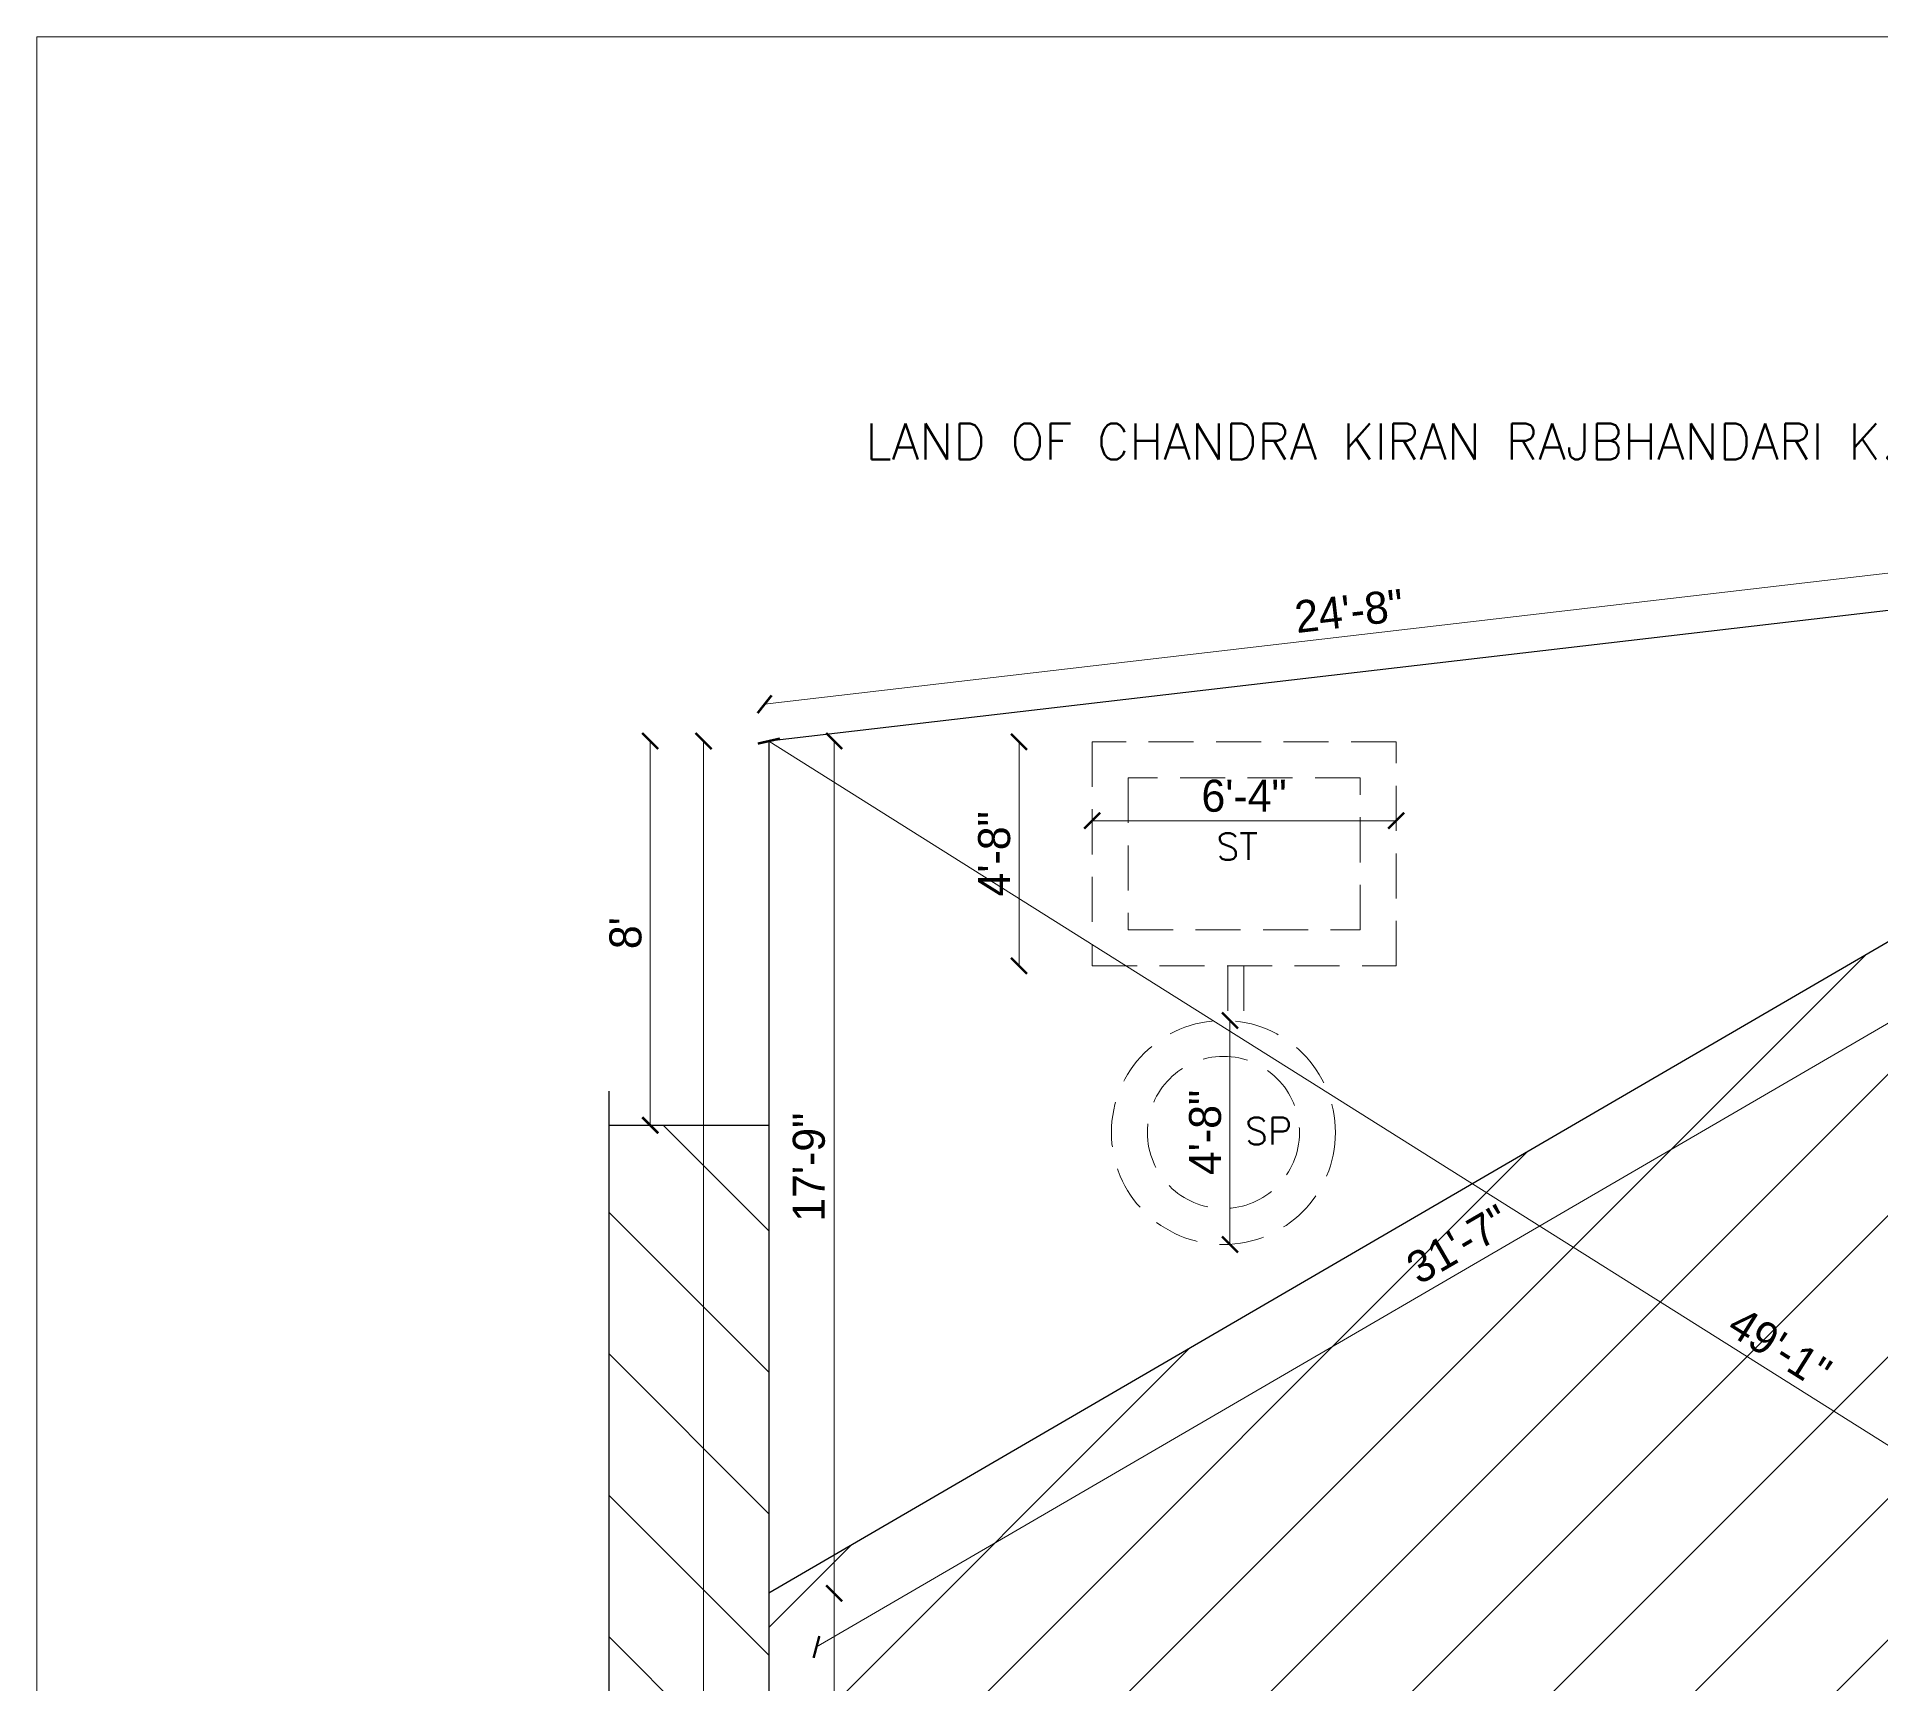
# Model space of a CAD drawing. Header units: inches. Extents: x 20273 to 45441, y -4696 to -1121.
# Drawn here: x 42351.6 to 42812.3, y -2857.6 to -2446.2 of the extents above; entities that cross this region are included whole.
import ezdxf

# ---------------------------------------------------------------- set-up
doc = ezdxf.new("R2010")
doc.units = ezdxf.units.IN
doc.header["$LTSCALE"] = 5
doc.header["$MEASUREMENT"] = 0
doc.linetypes.add('HIDDEN', pattern=[0.375, 0.25, -0.125])
for name, color, linetype in [('DIM', 5, 'Continuous'), ('TEXT', 6, 'Continuous'), ('WALL', 7, 'Continuous')]:
    doc.layers.add(name, color=color, linetype=linetype)
doc.layers.add('ele1', color=21, linetype='Continuous', lineweight=20)
doc.layers.add('HATCH', color=253, linetype='Continuous', lineweight=0)
doc.styles.add('ROMANS', font='romans.shx', dxfattribs={"width": 0.8})
doc.styles.add('tt', font='stylu.ttf', dxfattribs={"height": 8})
doc.dimstyles.new('Copy(2) of STANDARD', dxfattribs={"dimtxt": 2, "dimasz": 4, "dimexe": 0, "dimexo": 0, "dimgap": 2, "dimtad": 1, "dimdec": 0, "dimzin": 0, "dimdsep": 46, "dimlunit": 3, "dimtxsty": 'tt', "dimblk": 'ARCHTICK', "dimcen": 0.0505, "dimse1": 1, "dimse2": 1, "dimclrd": 5, "dimclre": 5, "dimclrt": 7, "dimadec": 1, "dimazin": 0, "dimtm": 1e-09, "dimtfac": 1, "dimtdec": 0, "dimtofl": 0, "dimtmove": 1, "dimatfit": 3, "dimfxl": 1, "dimtolj": 2, "dimtzin": 0, "dimlwd": 13, "dimarcsym": 0})

# ---------------------------------------------------------------- blocks, each defined once
blk = doc.blocks.new('_ArchTick')
at = {"color": 0, "linetype": 'ByBlock', "const_width": 0.15}
blk.add_lwpolyline([(-0.5, -0.5), (0.5, 0.5)], dxfattribs=at)
blk = doc.blocks.new('*D581')
at = {"layer": 'Defpoints', "color": 0, "ltscale": 5, "transparency": 16777216}
for p in [(42534.6, -2622.19), (43033.32, -2935.99), (43033.32, -2935.99)]:
    blk.add_point(p, dxfattribs=at)
at = {"layer": 'DIM', "color": 5, "lineweight": 13, "ltscale": 5, "transparency": 16777216}
blk.add_line((42534.6, -2622.19), (43033.32, -2935.99), dxfattribs=at)
at = {"layer": 'DIM', "color": 5, "lineweight": 13, "ltscale": 5, "transparency": 16777216, "xscale": 4, "yscale": 4, "zscale": 4}
for p, rotation in [((42534.6, -2622.19), 147.8211343331413), ((43033.32, -2935.99), 327.8211343331413)]:
    blk.add_blockref('_ArchTick', p, dxfattribs=dict(at, rotation=rotation))
at = {"layer": 'DIM', "color": 7, "ltscale": 5, "transparency": 16777216, "insert": (42787.25, -2773.86), "char_height": 8, "attachment_point": 5, "rotation": 327.8211, "style": 'tt'}
blk.add_mtext('\\A2;49\'-1"', dxfattribs=at)
blk = doc.blocks.new('*D564')
at = {"layer": 'Defpoints', "color": 0, "ltscale": 5, "transparency": 16777216}
for p in [(42827.15, -2578.71), (42828.22, -2587.92), (42534.6, -2622.19)]:
    blk.add_point(p, dxfattribs=at)
at = {"layer": 'DIM', "color": 5, "lineweight": 13, "ltscale": 5, "transparency": 16777216}
blk.add_line((42533.53, -2612.98), (42827.15, -2578.71), dxfattribs=at)
at = {"layer": 'DIM', "color": 5, "lineweight": 13, "ltscale": 5, "transparency": 16777216, "xscale": 4, "yscale": 4, "zscale": 4}
for p, rotation in [((42827.15, -2578.71), 6.656485109489094), ((42533.53, -2612.98), 186.6564851094891)]:
    blk.add_blockref('_ArchTick', p, dxfattribs=dict(at, rotation=rotation))
at = {"layer": 'DIM', "color": 7, "ltscale": 5, "transparency": 16777216, "insert": (42679.62, -2589.71), "char_height": 8, "attachment_point": 5, "rotation": 6.6565, "style": 'tt'}
blk.add_mtext('\\A2;24\'-8"', dxfattribs=at)
blk = doc.blocks.new('*D565')
at = {"layer": 'Defpoints', "color": 0, "ltscale": 5, "transparency": 16777216}
for p in [(42518.28, -2622.19), (42534.6, -2622.19), (42534.6, -3224.19)]:
    blk.add_point(p, dxfattribs=at)
at = {"layer": 'DIM', "color": 5, "lineweight": 13, "ltscale": 5, "transparency": 16777216}
blk.add_line((42518.28, -3224.19), (42518.28, -2622.19), dxfattribs=at)
at = {"layer": 'DIM', "color": 5, "lineweight": 13, "ltscale": 5, "transparency": 16777216, "xscale": 4, "yscale": 4, "zscale": 4}
for p, rotation in [((42518.28, -2622.19), 90), ((42518.28, -3224.19), 270)]:
    blk.add_blockref('_ArchTick', p, dxfattribs=dict(at, rotation=rotation))
at = {"layer": 'DIM', "color": 7, "ltscale": 5, "transparency": 16777216, "insert": (42512.1, -2923.19), "char_height": 8, "attachment_point": 5, "rotation": 90, "style": 'tt'}
blk.add_mtext('\\A2;49\'-9"', dxfattribs=at)
blk = doc.blocks.new('*D554')
at = {"layer": 'Defpoints', "color": 0, "ltscale": 5, "transparency": 16777216}
for p in [(42649.28, -2692.03), (42647.14, -2747.99), (42649.84, -2747.99)]:
    blk.add_point(p, dxfattribs=at)
at = {"layer": 'DIM', "color": 5, "lineweight": 13, "ltscale": 5, "transparency": 16777216}
blk.add_line((42649.84, -2692.03), (42649.84, -2747.99), dxfattribs=at)
at = {"layer": 'DIM', "color": 5, "lineweight": 13, "ltscale": 5, "transparency": 16777216, "xscale": 4, "yscale": 4, "zscale": 4}
for p, rotation in [((42649.84, -2692.03), 90), ((42649.84, -2747.99), 270)]:
    blk.add_blockref('_ArchTick', p, dxfattribs=dict(at, rotation=rotation))
at = {"layer": 'DIM', "color": 7, "ltscale": 5, "transparency": 16777216, "insert": (42643.66, -2720.01), "char_height": 8, "attachment_point": 5, "rotation": 90, "style": 'tt'}
blk.add_mtext('\\A2;4\'-8"', dxfattribs=at)
blk = doc.blocks.new('*D555')
at = {"layer": 'Defpoints', "color": 0, "ltscale": 5, "transparency": 16777216}
for p in [(42615.37, -2622.37), (42597.13, -2678.37), (42615.37, -2678.37)]:
    blk.add_point(p, dxfattribs=at)
at = {"layer": 'DIM', "color": 5, "lineweight": 13, "ltscale": 5, "transparency": 16777216}
blk.add_line((42597.13, -2622.37), (42597.13, -2678.37), dxfattribs=at)
at = {"layer": 'DIM', "color": 5, "lineweight": 13, "ltscale": 5, "transparency": 16777216, "xscale": 4, "yscale": 4, "zscale": 4}
for p, rotation in [((42597.13, -2622.37), 90), ((42597.13, -2678.37), 270)]:
    blk.add_blockref('_ArchTick', p, dxfattribs=dict(at, rotation=rotation))
at = {"layer": 'DIM', "color": 7, "ltscale": 5, "transparency": 16777216, "insert": (42590.95, -2650.37), "char_height": 8, "attachment_point": 5, "rotation": 90, "style": 'tt'}
blk.add_mtext('\\A2;4\'-8"', dxfattribs=at)
blk = doc.blocks.new('*D556')
at = {"layer": 'Defpoints', "color": 0, "ltscale": 5, "transparency": 16777216}
for p in [(42691.37, -2642.08), (42615.37, -2651.36), (42691.37, -2651.36)]:
    blk.add_point(p, dxfattribs=at)
at = {"layer": 'DIM', "color": 5, "lineweight": 13, "ltscale": 5, "transparency": 16777216}
blk.add_line((42615.37, -2642.08), (42691.37, -2642.08), dxfattribs=at)
at = {"layer": 'DIM', "color": 5, "lineweight": 13, "ltscale": 5, "transparency": 16777216, "xscale": 4, "yscale": 4, "zscale": 4, "rotation": 180}
blk.add_blockref('_ArchTick', (42615.37, -2642.08), dxfattribs=at)
at = {"layer": 'DIM', "color": 5, "lineweight": 13, "ltscale": 5, "transparency": 16777216, "xscale": 4, "yscale": 4, "zscale": 4}
blk.add_blockref('_ArchTick', (42691.37, -2642.08), dxfattribs=at)
at = {"layer": 'DIM', "color": 7, "ltscale": 5, "transparency": 16777216, "insert": (42653.37, -2635.9), "char_height": 8, "attachment_point": 5, "style": 'tt'}
blk.add_mtext('\\A2;6\'-4"', dxfattribs=at)
blk = doc.blocks.new('*D557')
at = {"layer": 'Defpoints', "color": 0, "ltscale": 5, "transparency": 16777216}
for p in [(42534.6, -2622.19), (42550.92, -2622.19), (42534.6, -2835.19)]:
    blk.add_point(p, dxfattribs=at)
at = {"layer": 'DIM', "color": 5, "lineweight": 13, "ltscale": 5, "transparency": 16777216}
blk.add_line((42550.92, -2835.19), (42550.92, -2622.19), dxfattribs=at)
at = {"layer": 'DIM', "color": 5, "lineweight": 13, "ltscale": 5, "transparency": 16777216, "xscale": 4, "yscale": 4, "zscale": 4}
for p, rotation in [((42550.92, -2622.19), 90), ((42550.92, -2835.19), 270)]:
    blk.add_blockref('_ArchTick', p, dxfattribs=dict(at, rotation=rotation))
at = {"layer": 'DIM', "color": 7, "ltscale": 5, "transparency": 16777216, "insert": (42544.63, -2728.69), "char_height": 8, "attachment_point": 5, "rotation": 90, "style": 'tt'}
blk.add_mtext('\\A2;17\'-9"', dxfattribs=at)
blk = doc.blocks.new('*D573')
at = {"layer": 'Defpoints', "color": 0, "ltscale": 5, "transparency": 16777216}
for p in [(42565.31, -2835.19), (42550.92, -3224.19), (42565.31, -3224.19)]:
    blk.add_point(p, dxfattribs=at)
at = {"layer": 'DIM', "color": 5, "lineweight": 13, "ltscale": 5, "transparency": 16777216}
blk.add_line((42550.92, -2835.19), (42550.92, -3224.19), dxfattribs=at)
at = {"layer": 'DIM', "color": 5, "lineweight": 13, "ltscale": 5, "transparency": 16777216, "xscale": 4, "yscale": 4, "zscale": 4}
for p, rotation in [((42550.92, -2835.19), 90), ((42550.92, -3224.19), 270)]:
    blk.add_blockref('_ArchTick', p, dxfattribs=dict(at, rotation=rotation))
at = {"layer": 'DIM', "color": 7, "ltscale": 5, "transparency": 16777216, "insert": (42544.74, -3029.69), "char_height": 8, "attachment_point": 5, "rotation": 90, "style": 'tt'}
blk.add_mtext('\\A2;32\'-5"', dxfattribs=at)
blk = doc.blocks.new('*D574')
at = {"layer": 'Defpoints', "color": 0, "ltscale": 5, "transparency": 16777216}
for p in [(42861.73, -2637.76), (42873.62, -2658.2), (42534.6, -2828.17)]:
    blk.add_point(p, dxfattribs=at)
at = {"layer": 'DIM', "color": 5, "lineweight": 13, "ltscale": 5, "transparency": 16777216}
blk.add_line((42546.5, -2848.6), (42873.62, -2658.2), dxfattribs=at)
at = {"layer": 'DIM', "color": 5, "lineweight": 13, "ltscale": 5, "transparency": 16777216, "xscale": 4, "yscale": 4, "zscale": 4}
for p, rotation in [((42873.62, -2658.2), 30.20167562402278), ((42546.5, -2848.6), 210.2016756240228)]:
    blk.add_blockref('_ArchTick', p, dxfattribs=dict(at, rotation=rotation))
at = {"layer": 'DIM', "color": 7, "ltscale": 5, "transparency": 16777216, "insert": (42706.9, -2747.96), "char_height": 8, "attachment_point": 5, "rotation": 30.2017, "style": 'tt'}
blk.add_mtext('\\A2;31\'-7"', dxfattribs=at)
blk = doc.blocks.new('*D561')
at = {"layer": 'Defpoints', "color": 0, "ltscale": 5, "transparency": 16777216}
for p in [(42504.94, -2622.19), (42534.6, -2622.19), (42521.07, -2718.19)]:
    blk.add_point(p, dxfattribs=at)
at = {"layer": 'DIM', "color": 5, "lineweight": 13, "ltscale": 5, "transparency": 16777216}
blk.add_line((42504.94, -2718.19), (42504.94, -2622.19), dxfattribs=at)
at = {"layer": 'DIM', "color": 5, "lineweight": 13, "ltscale": 5, "transparency": 16777216, "xscale": 4, "yscale": 4, "zscale": 4}
for p, rotation in [((42504.94, -2622.19), 90), ((42504.94, -2718.19), 270)]:
    blk.add_blockref('_ArchTick', p, dxfattribs=dict(at, rotation=rotation))
at = {"layer": 'DIM', "color": 7, "ltscale": 5, "transparency": 16777216, "insert": (42498.8, -2670.19), "char_height": 8, "attachment_point": 5, "rotation": 90, "style": 'tt'}
blk.add_mtext("\\A2;8'", dxfattribs=at)

msp = doc.modelspace()

# ---------------------------------------------------------------- hatches: boundary and pattern name
at = {"layer": 'HATCH', "ltscale": 5}
h = msp.add_hatch(dxfattribs=at)
h.set_pattern_fill('ANSI31', color=256, scale=200, style=0)
h.set_pattern_definition([(45, (22181.04, 915.08), (-17.67767, 17.67767), [])])
h.paths.add_polyline_path([(42861.73, -2644.78), (42534.6, -2835.19), (42534.6, -3184.92), (42534.6, -3224.19), (43033.32, -2935.99)])
h.paths.add_polyline_path([(42941.11, -2810.83), (42959.68, -2842.97), (42975.73, -2833.69), (42957.16, -2801.56)], flags=24)
h.paths.add_polyline_path([(42766.8, -2771.73), (42798.21, -2791.5), (42808.08, -2775.81), (42776.67, -2756.04)], flags=24)
h.paths.add_polyline_path([(42553.84, -3048.27), (42553.84, -3011.16), (42535.31, -3011.16), (42535.31, -3048.27)], flags=24)
h.paths.add_polyline_path([(42695.36, -2765.08), (42727.43, -2746.41), (42718.11, -2730.39), (42686.03, -2749.06)], flags=24)
h.paths.add_polyline_path([(42656.06, -2974.46), (42801.3, -2890.6), (42794.8, -2879.34), (42649.56, -2963.2)], flags=24)
h.paths.add_polyline_path([(42647.87, -2954.41), (42792.15, -2871.11), (42782.78, -2854.87), (42638.5, -2938.17)], flags=24)
h = msp.add_hatch(dxfattribs=at)
h.set_pattern_fill('ANSI31', color=256, scale=200, angle=90, style=0)
h.set_pattern_definition([(135, (21450.476, -17758.31), (-17.67767, -17.67767), [])])
h.paths.add_polyline_path([(42534.6, -2718.19), (42494.66, -2718.19), (42494.66, -2919.01), (42503.92, -2919.01), (42482.92, -2923.03), (42494.66, -2923.03), (42494.66, -3266.19), (42534.6, -3266.19), (42534.6, -3184.92)])
h.paths.add_polyline_path([(42505.93, -2916.06), (42505.93, -2896.05), (42518.28, -2896.05), (42518.28, -2916.06)], flags=24)

# ---------------------------------------------------------------- linework, layer by layer
at = {"layer": 'ele1'}
msp.add_lwpolyline([(42351.65, -2446.17), (45436.61, -2446.17), (45436.61, -4601.5), (42351.65, -4601.5)], close=True, dxfattribs=at)
msp.add_lwpolyline([(42351.65, -2446.17), (45436.61, -2446.17), (45436.61, -4601.5), (42351.65, -4601.5)], close=True, dxfattribs=at)
at = {"layer": 'HATCH', "linetype": 'HIDDEN', "ltscale": 9}
for p, q in [((42649.29, -2678.37), (42649.29, -2692.03)), ((42653.29, -2678.37), (42653.29, -2692.47))]:
    msp.add_line(p, q, dxfattribs=at)
for points in [[(42615.37, -2678.37), (42691.37, -2678.37), (42691.37, -2622.37), (42615.37, -2622.37)], [(42624.37, -2669.37), (42682.37, -2669.37), (42682.37, -2631.37), (42624.37, -2631.37)]]:
    msp.add_lwpolyline(points, close=True, dxfattribs=at)
for radius in [28, 19]:
    msp.add_circle((42648.21, -2720.01), radius, dxfattribs=at)
at = {"layer": 'WALL', "ltscale": 5}
for p, q in [((42828.22, -2587.92), (42534.6, -2622.19)), ((42534.6, -2622.19), (42534.6, -3184.92)), ((42861.73, -2644.78), (42534.6, -2835.19)), ((42494.66, -2919.01), (42494.66, -2709.7)), ((42494.66, -2718.19), (42534.6, -2718.19))]:
    msp.add_line(p, q, dxfattribs=at)

# ---------------------------------------------------------------- texts
at = {"layer": 'TEXT', "lineweight": 9, "style": 'ROMANS'}
for s, height, p in [('LAND OF CHANDRA KIRAN RAJBHANDARI K.NO 366', 9, (42558.71, -2551.82)), ('ST', 6.72, (42646.44, -2651.91)), ('SP', 6.72, (42653.6, -2723.01))]:
    msp.add_text(s, height=height, dxfattribs=at).set_placement(p)

# ---------------------------------------------------------------- dimensions: what is measured, and where the dimension line sits
at = {"layer": 'DIM', "ltscale": 5}
for p1, p2, distance, picture, middle in [((42534.6, -2622.19), (42828.22, -2587.92), 9.27, '*D564', (42679.62, -2589.71)), ((42534.6, -2622.19), (43033.32, -2935.99), 0, '*D581', (42787.25, -2773.86)), ((42534.6, -2828.17), (42861.73, -2637.76), -23.64, '*D574', (42706.9, -2747.96))]:
    dim = msp.add_aligned_dim(p1=p1, p2=p2, distance=distance, dimstyle='Copy(2) of STANDARD', dxfattribs=at)
    dim.commit()
    dim.dimension.update_dxf_attribs({"geometry": picture, "text_midpoint": middle})
for base, p1, p2, picture, middle in [((42504.94, -2622.19), (42521.07, -2718.19), (42534.6, -2622.19), '*D561', (42498.8, -2670.19)), ((42550.92, -2622.19), (42534.6, -2835.19), (42534.6, -2622.19), '*D557', (42544.63, -2728.69)), ((42597.13, -2678.37), (42615.37, -2622.37), (42615.37, -2678.37), '*D555', (42590.95, -2650.37)), ((42649.84, -2747.99), (42649.28, -2692.03), (42647.14, -2747.99), '*D554', (42643.66, -2720.01)), ((42550.92, -3224.19), (42565.31, -2835.19), (42565.31, -3224.19), '*D573', (42544.74, -3029.69))]:
    dim = msp.add_linear_dim(base=base, p1=p1, p2=p2, angle=90, dimstyle='Copy(2) of STANDARD', dxfattribs=at)
    dim.commit()
    dim.dimension.update_dxf_attribs({"geometry": picture, "text_midpoint": middle})
dim = msp.add_linear_dim(base=(42518.28, -2622.19), p1=(42534.6, -3224.19), p2=(42534.6, -2622.19), angle=90, text='49\'-9"', dimstyle='Copy(2) of STANDARD', dxfattribs=at)
dim.commit()
dim.dimension.update_dxf_attribs({"geometry": '*D565', "text_midpoint": (42512.1, -2923.19)})
dim = msp.add_linear_dim(base=(42691.37, -2642.08), p1=(42615.37, -2651.36), p2=(42691.37, -2651.36), dimstyle='Copy(2) of STANDARD', dxfattribs=at)
dim.commit()
dim.dimension.update_dxf_attribs({"geometry": '*D556', "text_midpoint": (42653.37, -2635.9)})

doc.saveas('drawing.dxf')
